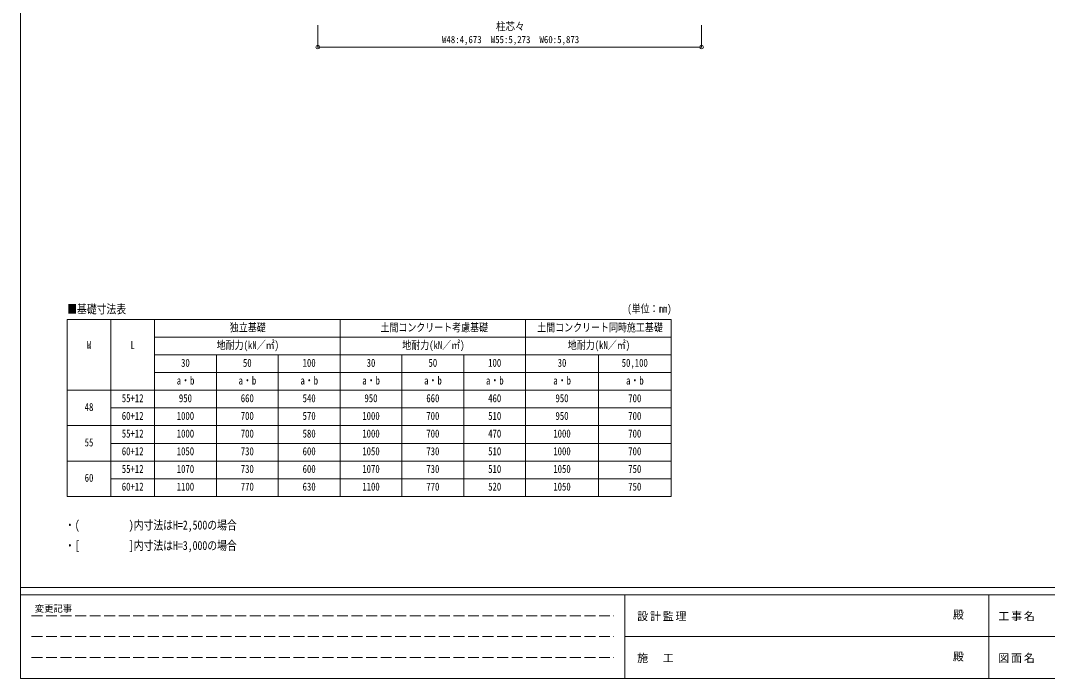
# Model space of a CAD drawing. Units: millimetres, scale not verified. Extents: x -88263 to 14131, y -29850 to 9646.
# Drawn here: x -13976 to 136, y -9754 to -714 of the extents above; entities that cross this region are included whole.
import ezdxf
from ezdxf.enums import TextEntityAlignment as Align

# ---------------------------------------------------------------- set-up
doc = ezdxf.new("R2010")
doc.units = ezdxf.units.MM
doc.header["$LTSCALE"] = 50
doc.header["$PDMODE"] = 32
doc.header["$PDSIZE"] = 50
doc.linetypes.add('DASHED3', pattern=[4, 3, -1])
for name, color, linetype, lineweight in [('0-6_手摺', 5, 'Continuous', 5), ('8-D_ﾚｲﾔ141', 7, 'Continuous', 9), ('F-0_ﾚｲﾔ240', 7, 'Continuous', 9)]:
    doc.layers.add(name, color=color, linetype=linetype, lineweight=lineweight)
doc.layers.add('0-D_記号', color=7, linetype='Continuous')
doc.styles.add('ＭＳ ゴシック', font='')
doc.styles.get('ＭＳ ゴシック').set_extended_font_data('MS Gothic')

msp = doc.modelspace()

# ---------------------------------------------------------------- linework, layer by layer
at = {"layer": '0-6_手摺', "color": 6, "lineweight": 9}
for p, q in [((-9890.64, -1079.22), (-9890.64, -779.22)), ((-4617.64, -1079.22), (-4617.64, -779.22)), ((-9890.64, -1079.22), (-4617.64, -1079.22))]:
    msp.add_line(p, q, dxfattribs=at)
at = {"layer": '0-6_手摺', "color": 6}
for p in [(-9890.64, -1079.22), (-4617.64, -1079.22)]:
    msp.add_point(p, dxfattribs=at)
at = {"layer": '8-D_ﾚｲﾔ141'}
for p, q in [((-13334.63, -4822.8), (-13334.63, -7252.8)), ((-13334.63, -4822.8), (-5034.63, -4822.8)), ((-12734.63, -4822.8), (-12734.63, -7252.8)), ((-12134.63, -4822.8), (-12134.63, -7252.8)), ((-12134.63, -4822.8), (-12134.63, -7252.8)), ((-9584.63, -4822.8), (-9584.63, -7252.8)), ((-7034.63, -4822.8), (-7034.63, -7252.8)), ((-5034.63, -4822.8), (-5034.63, -7252.8)), ((-12134.63, -5065.8), (-5034.63, -5065.8)), ((-12134.63, -5308.8), (-5034.63, -5308.8)), ((-11284.63, -5308.8), (-11284.63, -7252.8)), ((-10434.63, -5308.8), (-10434.63, -7252.8)), ((-8734.63, -5308.8), (-8734.63, -7252.8)), ((-7884.63, -5308.8), (-7884.63, -7252.8)), ((-6034.63, -5308.8), (-6034.63, -7252.8)), ((-12134.63, -5551.8), (-5034.63, -5551.8)), ((-13334.63, -5794.8), (-5034.63, -5794.8)), ((-12734.63, -6037.8), (-12134.63, -6037.8)), ((-12134.63, -6037.8), (-5034.63, -6037.8)), ((-13334.63, -6280.8), (-5034.63, -6280.8)), ((-13334.63, -6766.8), (-5034.63, -6766.8)), ((-12734.63, -7009.8), (-12134.63, -7009.8)), ((-12134.63, -7009.8), (-5034.63, -7009.8)), ((-13334.63, -7252.8), (-5034.63, -7252.8))]:
    msp.add_line(p, q, dxfattribs=at)
msp.add_lwpolyline([(-12734.63, -6523.8), (-12134.63, -6523.8), (-5034.63, -6523.8)], dxfattribs=at)
at = {"layer": 'F-0_ﾚｲﾔ240', "color": 5, "lineweight": 5}
for p, q in [((-13975.76, 9645.57), (-13975.76, -9754.43)), ((-13975.76, -8504.43), (13424.24, -8504.43)), ((-13975.76, -8604.43), (8979.65, -8604.43)), ((-5670.35, -8604.43), (-5670.35, -9754.43)), ((-670.35, -8604.43), (-670.35, -9754.43)), ((-5670.35, -9179.43), (4579.65, -9179.43)), ((-13975.76, -9754.43), (13424.24, -9754.43))]:
    msp.add_line(p, q, dxfattribs=at)
at = {"layer": 'F-0_ﾚｲﾔ240', "color": 4, "linetype": 'DASHED3'}
for p, q in [((-13825.76, -8891.93), (-5820.35, -8891.93)), ((-13825.76, -9179.43), (-5820.35, -9179.43)), ((-13825.76, -9466.93), (-5820.35, -9466.93))]:
    msp.add_line(p, q, dxfattribs=at)

# ---------------------------------------------------------------- texts
at = {"layer": '0-6_手摺', "color": 7, "style": 'ＭＳ ゴシック'}
for s, height, width, p in [('柱芯々', 110, 0.85, (-7441.64, -883.16)), ('W48:4,673\u3000W55:5,273\u3000W60:5,873', 98.97, 0.9, (-8184.14, -1054.22))]:
    msp.add_text(s, height=height, dxfattribs=dict(at, width=width)).set_placement(p, align=Align.BOTTOM_LEFT)
at = {"layer": '0-D_記号', "style": 'ＭＳ ゴシック', "width": 0.8}
for s, p in [('55+12', (-12584.63, -5991.3)), ('60+12', (-12584.63, -6234.3)), ('55+12', (-12584.63, -6477.3)), ('60+12', (-12584.63, -6720.3)), ('55+12', (-12584.63, -6963.3)), ('60+12', (-12584.63, -7206.3))]:
    msp.add_text(s, height=110, dxfattribs=at).set_placement(p, align=Align.BOTTOM_LEFT)
at = {"layer": '8-D_ﾚｲﾔ141', "style": 'ＭＳ ゴシック', "width": 0.8}
for s, height, p in [('■基礎寸法表', 123.7, (-13334.63, -4776.79)), ('(単位：mm)', 110, (-5637.68, -4762.13)), ('独立基礎', 110, (-11099.63, -5019.3)), ('土間コンクリート考慮基礎', 110, (-9029.63, -5019.3)), ('土間コンクリート同時施工基礎', 110, (-6874.63, -5019.3)), ('W', 110, (-13064.63, -5262.3)), ('L', 110, (-12464.63, -5262.3)), ('地耐力(kN／㎡)', 110, (-11279.63, -5262.3)), ('地耐力(kN／㎡)', 110, (-8729.63, -5262.3)), ('地耐力(kN／㎡)', 110, (-6454.63, -5262.3)), ('30', 110, (-11769.63, -5505.3)), ('50', 110, (-10919.63, -5505.3)), ('100', 110, (-10099.63, -5505.3)), ('30', 110, (-9219.63, -5505.3)), ('50', 110, (-8369.63, -5505.3)), ('100', 110, (-7549.63, -5505.3)), ('30', 110, (-6594.63, -5505.3)), ('50,100', 110, (-5714.63, -5505.3)), ('a・b', 110, (-11829.63, -5748.3)), ('a・b', 110, (-10979.63, -5748.3)), ('a・b', 110, (-10129.63, -5748.3)), ('a・b', 110, (-9279.63, -5748.3)), ('a・b', 110, (-8429.63, -5748.3)), ('a・b', 110, (-7579.63, -5748.3)), ('a・b', 110, (-6654.63, -5748.3)), ('a・b', 110, (-5654.63, -5748.3)), ('950', 110, (-11799.63, -5991.3)), ('660', 110, (-10949.63, -5991.3)), ('540', 110, (-10099.63, -5991.3)), ('950', 110, (-9249.63, -5991.3)), ('660', 110, (-8399.63, -5991.3)), ('460', 110, (-7549.63, -5991.3)), ('950', 110, (-6624.63, -5991.3)), ('700', 110, (-5624.63, -5991.3)), ('48', 110, (-13094.63, -6112.8)), ('1000', 110, (-11829.63, -6234.3)), ('700', 110, (-10949.63, -6234.3)), ('570', 110, (-10099.63, -6234.3)), ('1000', 110, (-9279.63, -6234.3)), ('700', 110, (-8399.63, -6234.3)), ('510', 110, (-7549.63, -6234.3)), ('950', 110, (-6624.63, -6234.3)), ('700', 110, (-5624.63, -6234.3)), ('1000', 110, (-11829.63, -6477.3)), ('700', 110, (-10949.63, -6477.3)), ('580', 110, (-10099.63, -6477.3)), ('1000', 110, (-9279.63, -6477.3)), ('700', 110, (-8399.63, -6477.3)), ('470', 110, (-7549.63, -6477.3)), ('1000', 110, (-6654.63, -6477.3)), ('700', 110, (-5624.63, -6477.3)), ('55', 110, (-13094.63, -6598.8)), ('1050', 110, (-11829.63, -6720.3)), ('730', 110, (-10949.63, -6720.3)), ('600', 110, (-10099.63, -6720.3)), ('1050', 110, (-9279.63, -6720.3)), ('730', 110, (-8399.63, -6720.3)), ('510', 110, (-7549.63, -6720.3)), ('1000', 110, (-6654.63, -6720.3)), ('700', 110, (-5624.63, -6720.3)), ('1070', 110, (-11829.63, -6963.3)), ('730', 110, (-10949.63, -6963.3)), ('600', 110, (-10099.63, -6963.3)), ('1070', 110, (-9279.63, -6963.3)), ('730', 110, (-8399.63, -6963.3)), ('510', 110, (-7549.63, -6963.3)), ('1050', 110, (-6654.63, -6963.3)), ('750', 110, (-5624.63, -6963.3)), ('60', 110, (-13094.63, -7084.8)), ('1100', 110, (-11829.63, -7206.3)), ('770', 110, (-10949.63, -7206.3)), ('630', 110, (-10099.63, -7206.3)), ('1100', 110, (-9279.63, -7206.3)), ('770', 110, (-8399.63, -7206.3)), ('520', 110, (-7549.63, -7206.3)), ('1050', 110, (-6654.63, -7206.3)), ('750', 110, (-5624.63, -7206.3)), ('・(\u3000\u3000\u3000\u3000\u3000)内寸法はH=2,500の場合', 123.7, (-13365.13, -7744.96)), ('・[\u3000\u3000\u3000\u3000\u3000]内寸法はH=3,000の場合', 123.7, (-13365.13, -8026.21))]:
    msp.add_text(s, height=height, dxfattribs=at).set_placement(p, align=Align.BOTTOM_LEFT)
at = {"layer": 'F-0_ﾚｲﾔ240', "style": 'ＭＳ ゴシック'}
for s, height, p in [('変更記事', 91.64, (-13780.38, -8866.93)), ('殿', 110, (-1163.21, -8966.93)), ('殿', 110, (-1163.21, -9541.93))]:
    msp.add_text(s, height=height, dxfattribs=at).set_placement(p, align=Align.BOTTOM_LEFT)
at = {"layer": 'F-0_ﾚｲﾔ240', "char_height": 110, "attachment_point": 7, "style": 'ＭＳ ゴシック'}
for s, insert in [('\\T1.17;設計監理', (-5501.48, -8966.93)), ('\\T1.17;工事名', (-538.51, -8966.93)), ('\\T1.17;施\u3000工', (-5501.48, -9541.93)), ('\\T1.17;図面名', (-538.51, -9541.93))]:
    msp.add_mtext(s, dxfattribs=dict(at, insert=insert))

doc.saveas('drawing.dxf')
